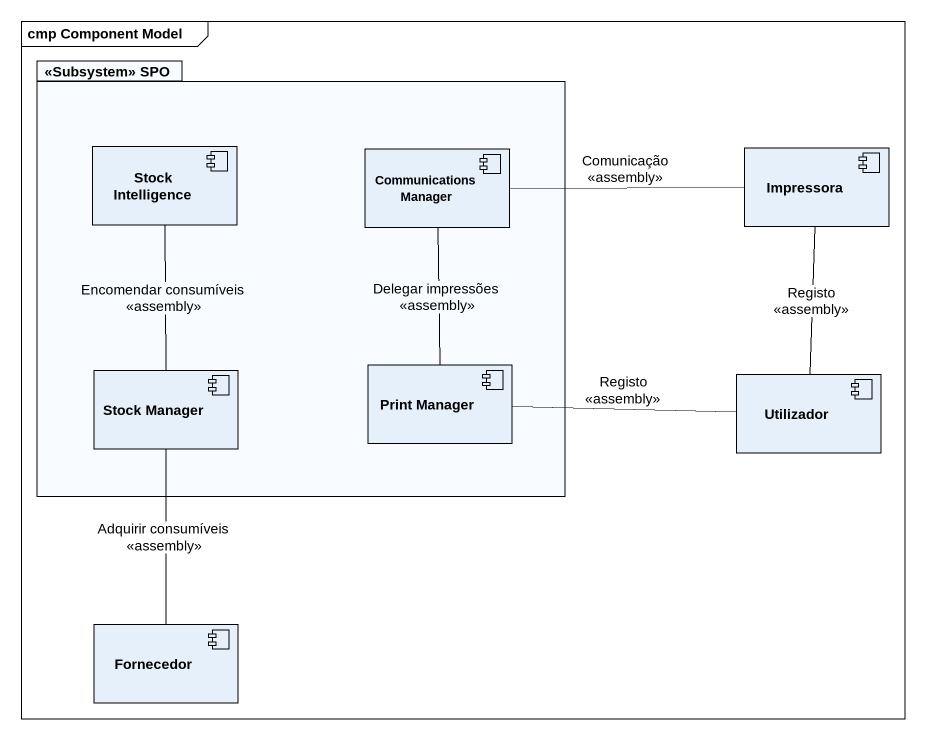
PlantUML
@startuml
mainframe cmp Component Model
package "<<Subsystem>> SPO" as Subsystem_SPO {
  component "Stock Intelligence" as Stock_Intelligence
  component "Communications Manager" as Communications_Manager
  component "Stock Manager" as Stock_Manager
  component "Print Manager" as Print_Manager
}
component Impressora
component Utilizador
component Fornecedor
Stock_Intelligence -- Stock_Manager : Encomendar consumíveis\n<<assembly>>
Communications_Manager -right- Impressora : Comunicação\n<<assembly>>
Communications_Manager -- Print_Manager : Delegar impressões\n<<assembly>>
Stock_Manager -- Fornecedor : Adquirir consumíveis\n<<assembly>>
Print_Manager -right- Utilizador : Registo\n<<assembly>>
Utilizador -up- Impressora : Registo\n<<assembly>>
@enduml
